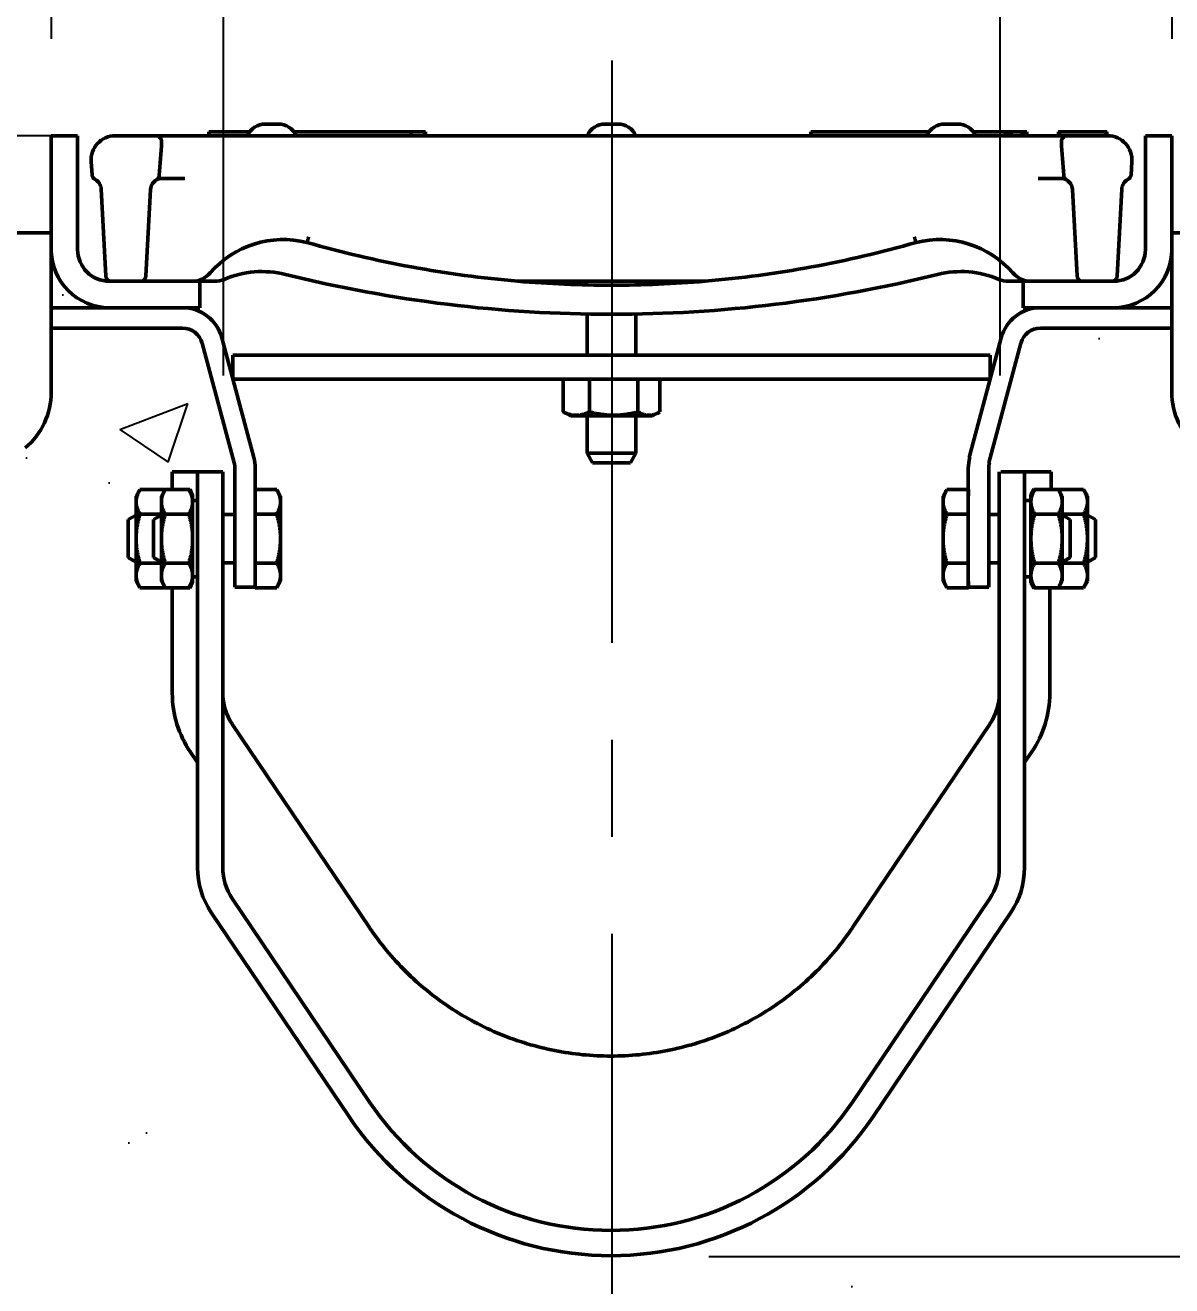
# Model space of a CAD drawing. Header units: inches. Extents: x 39 to 190, y 80 to 114.
# Drawn here: x 44.8 to 50.71, y 86.18 to 92.68 of the extents above; entities that cross this region are included whole.
import ezdxf

# ---------------------------------------------------------------- set-up
doc = ezdxf.new("R2010")
doc.units = ezdxf.units.IN
doc.header["$LTSCALE"] = 8
doc.header["$MEASUREMENT"] = 0
doc.linetypes.add('CENTER2', pattern=[1.125, 0.75, -0.125, 0.125, -0.125])
doc.layers.add('Visible (ANSI)', color=7, linetype='Continuous', lineweight=50)
doc.styles.add('Dim Text (Zurn)', font='')
doc.styles.add('ZURN', font='romans.shx')
doc.styles.get('Dim Text (Zurn)').set_extended_font_data('Tahoma', italic=True)
doc.dimstyles.new('Frac 1_32 (Zurn)', dxfattribs={"dimscale": 8, "dimtxt": 0.125, "dimasz": 0.098425, "dimexe": 0.125, "dimexo": 0.0625, "dimgap": 0.031496, "dimtad": 0, "dimtih": 1, "dimtoh": 1, "dimdec": 5, "dimrnd": 1e-08, "dimzin": 0, "dimdsep": 46, "dimlunit": 5, "dimtxsty": 'Dim Text (Zurn)', "dimcen": 0.09, "dimdle": 0.393701, "dimclrd": 256, "dimclre": 256, "dimclrt": 256, "dimadec": 0, "dimazin": 3, "dimtfac": 0.96, "dimtdec": 5, "dimtofl": 0, "dimtmove": 0, "dimatfit": 3, "dimfxl": 0, "dimtolj": 1, "dimtzin": 12, "dimlwd": -1, "dimlwe": -1, "dimarcsym": 0})

# ---------------------------------------------------------------- blocks, each defined once
blk = doc.blocks.new('*D5')
for p, q in [((58.3887, 87.122), (58.3887, 87.9094)), ((48.3223, 86.3346), (59.3887, 86.3346)), ((55.1961, 82.3147), (59.3887, 82.3147)), ((58.3887, 81.5273), (58.3887, 80.7399))]:
    blk.add_line(p, q)
for points in [[(58.2574, 87.122), (58.5199, 87.122), (58.3887, 86.3346)], [(58.2574, 81.5273), (58.5199, 81.5273), (58.3887, 82.3147)]]:
    blk.add_solid(points)
at = {"layer": 'Defpoints', "color": 0}
for p in [(47.8223, 86.3346), (54.6961, 82.3147), (58.3887, 82.3147)]:
    blk.add_point(p, dxfattribs=at)
at = {"insert": (55.5077, 84.8746), "char_height": 1, "attachment_point": 1, "style": 'ZURN'}
blk.add_mtext('\\A1;4 [102]', dxfattribs=at)
blk = doc.blocks.new('*D6')
for p, q in [((45.8223, 90.874), (45.8223, 95.4233)), ((49.8223, 90.874), (49.8223, 95.4233)), ((45.0349, 94.4233), (44.2475, 94.4233)), ((50.6097, 94.4233), (51.495, 94.4233))]:
    blk.add_line(p, q)
for points in [[(45.0349, 94.5545), (45.0349, 94.292), (45.8223, 94.4233)], [(50.6097, 94.5545), (50.6097, 94.292), (49.8223, 94.4233)]]:
    blk.add_solid(points)
at = {"layer": 'Defpoints', "color": 0}
for p in [(49.8223, 94.4233), (45.8223, 90.374), (49.8223, 90.374)]:
    blk.add_point(p, dxfattribs=at)
at = {"insert": (51.7469, 95.1852), "char_height": 1, "attachment_point": 1, "style": 'ZURN'}
blk.add_mtext('\\A1;4 [102]', dxfattribs=at)
blk = doc.blocks.new('*D7')
for p, q in [((44.9363, 94.9233), (44.9363, 98.3563)), ((50.7083, 94.9233), (50.7083, 98.3563)), ((44.1489, 97.3563), (43.3615, 97.3563)), ((51.4957, 97.3563), (52.2831, 97.3563)), ((44.9363, 92.609), (44.9363, 93.9233)), ((50.7083, 92.609), (50.7083, 93.9233))]:
    blk.add_line(p, q)
for points in [[(44.1489, 97.4876), (44.1489, 97.2251), (44.9363, 97.3563)], [(51.4957, 97.4876), (51.4957, 97.2251), (50.7083, 97.3563)]]:
    blk.add_solid(points)
at = {"layer": 'Defpoints', "color": 0}
for p in [(50.7083, 97.3563), (44.9363, 92.109), (50.7083, 92.109)]:
    blk.add_point(p, dxfattribs=at)
at = {"insert": (52.5351, 98.643), "char_height": 1, "attachment_point": 1, "style": 'ZURN'}
blk.add_mtext('\\A1;5{\\H0.960000x;\\S25/32;} [147]', dxfattribs=at)
blk = doc.blocks.new('*D8')
for p, q in [((55.1946, 92.109), (59.3835, 92.109)), ((58.3835, 91.3215), (58.3835, 90.0564)), ((58.3835, 87.122), (58.3835, 88.5525)), ((48.3223, 86.3346), (59.3835, 86.3346))]:
    blk.add_line(p, q)
for points in [[(58.2523, 91.3215), (58.5148, 91.3215), (58.3835, 92.109)], [(58.2523, 87.122), (58.5148, 87.122), (58.3835, 86.3346)]]:
    blk.add_solid(points)
at = {"layer": 'Defpoints', "color": 0}
for p in [(54.6946, 92.109), (58.3835, 92.109), (47.8223, 86.3346)]:
    blk.add_point(p, dxfattribs=at)
at = {"insert": (55.7162, 89.8045), "char_height": 1, "attachment_point": 1, "style": 'Dim Text (Zurn)'}
blk.add_mtext('\\A1; {\\Fromans|c0;INVERT}', dxfattribs=at)
blk = doc.blocks.new('*D9')
for p, q in [((40.9486, 92.609), (40.9486, 101.2752)), ((44.9363, 92.609), (44.9363, 101.2752)), ((40.1612, 100.2752), (39.3738, 100.2752)), ((45.7237, 100.2752), (46.8997, 100.2752))]:
    blk.add_line(p, q)
for points in [[(40.1612, 100.4064), (40.1612, 100.1439), (40.9486, 100.2752)], [(45.7237, 100.4064), (45.7237, 100.1439), (44.9363, 100.2752)]]:
    blk.add_solid(points)
at = {"layer": 'Defpoints', "color": 0}
for p in [(40.9486, 100.2752), (40.9486, 92.109), (44.9363, 92.109)]:
    blk.add_point(p, dxfattribs=at)
at = {"insert": (50.0326, 100.2752), "char_height": 1, "attachment_point": 5, "style": 'ZURN'}
blk.add_mtext('\\A1;4 [101]', dxfattribs=at)

msp = doc.modelspace()

# ---------------------------------------------------------------- hatches: boundary and pattern name
h = msp.add_hatch()
h.set_pattern_fill('AR-CONC', color=256, scale=0.5, style=0)
h.paths.add_polyline_path([(44.676342, 91.151877), (44.676342, 91.61895), (44.926342, 91.61895), (44.926342, 92.10895), (40.948582, 92.10895), (40.948582, 82.314741), (42.852663, 82.314741), (42.852663, 87.172035), (42.415251, 87.249163, -0.36397023), (42.2004, 87.505213), (42.2004, 87.800228), (41.868259, 87.800228), (41.868259, 87.731478), (41.843255, 87.731478), (41.843255, 87.667803), (41.64513, 87.667803), (41.64513, 88.265154), (41.843255, 88.265154), (41.843255, 88.201478), (41.868259, 88.201478), (41.868259, 88.132728), (42.2004, 88.132728), (42.2004, 88.430636, -0.22169466), (42.293275, 88.629807), (42.852663, 89.099189), (42.852663, 89.824741), (43.341413, 89.824741), (43.341413, 89.509299), (44.428365, 90.42136)])
h.paths.add_polyline_path([(42.852663, 88.909905), (42.386479, 88.518731, 0.22169466), (42.3454, 88.430636), (42.3454, 88.132728), (42.852663, 88.132728)], flags=17)
h.paths.add_polyline_path([(42.852663, 87.800228), (42.3454, 87.800228), (42.3454, 87.505213, 0.36397023), (42.44043, 87.39196), (42.852663, 87.319272)], flags=17)
h.paths.add_polyline_path([(44.338521, 90.156688), (43.341413, 89.320015), (43.341413, 89.284817), (43.920402, 89.088277, 0.41421356), (43.986991, 89.121115)], flags=17)
edge = h.paths.add_edge_path()
edge.add_line((45.682342, 88.334595), (45.682342, 88.871918))
edge.add_line((45.682342, 88.871918), (45.647326, 88.92383))
edge.add_spline(control_points=[(45.647327, 88.92383), (45.633544, 88.944263), (45.621123, 88.965616), (45.572667, 89.063341), (45.552721, 89.147625), (45.552347, 89.232056)], knot_values=[6.2679288, 6.2679288, 6.2679288, 6.2679288, 6.40101388, 6.40101388, 6.85690588, 6.85690588, 6.85690588, 6.85690588], degree=3, periodic=0)
edge.add_line((45.552342, 89.232305), (45.552342, 89.76636))
edge.add_line((45.552342, 89.76636), (45.396088, 89.76636))
edge.add_line((45.396088, 89.76636), (45.396088, 90.291541))
edge.add_line((45.396088, 90.291541), (45.552342, 90.291541))
edge.add_line((45.552342, 90.291541), (45.552342, 90.38395))
edge.add_line((45.552342, 90.38395), (45.872342, 90.38395))
edge.add_line((45.872342, 90.38395), (45.872342, 90.476457))
edge.add_arc((45.757342, 90.476457), 0.115, 0, 24.8455663)
edge.add_line((45.861698, 90.524777), (45.573928, 91.14627))
edge.add_arc((45.469572, 91.09795), 0.115, 24.8455663, 90)
edge.add_line((45.469572, 91.21295), (45.197342, 91.21295))
edge.add_arc((45.197342, 91.48395), 0.271, 202.1501062, 270, ccw=False)
edge.add_line((44.946342, 91.381774), (44.946342, 90.78795))
edge.add_arc((44.686342, 90.78795), 0.26, 310, 360, ccw=False)
edge.add_line((44.853467, 90.588779), (44.737215, 90.491232))
edge.add_line((44.737215, 90.491232), (44.242662, 89.034326))
edge.add_arc((43.937277, 89.137991), 0.3225, 251.25, 341.25, ccw=False)
edge.add_line((43.833613, 88.832606), (43.341413, 88.999685))
edge.add_line((43.341413, 88.999685), (43.341413, 87.233092))
edge.add_line((43.341413, 87.233092), (43.720902, 87.166178))
edge.add_line((43.720902, 87.166178), (43.695723, 87.023381))
edge.add_line((43.695723, 87.023381), (43.341413, 87.085855))
edge.add_line((43.341413, 87.085855), (43.341413, 82.314741))
edge.add_line((43.341413, 82.314741), (52.303271, 82.314741))
edge.add_line((52.303271, 82.314741), (52.303271, 87.085855))
edge.add_line((52.303271, 87.085855), (51.94896, 87.023381))
edge.add_line((51.94896, 87.023381), (51.923781, 87.166178))
edge.add_line((51.923781, 87.166178), (52.303271, 87.233092))
edge.add_line((52.303271, 87.233092), (52.303271, 88.999685))
edge.add_line((52.303271, 88.999685), (51.811071, 88.832606))
edge.add_arc((51.707406, 89.137991), 0.3225, 198.75, 288.75, ccw=False)
edge.add_line((51.402021, 89.034326), (50.907468, 90.491232))
edge.add_line((50.907468, 90.491232), (50.791217, 90.588779))
edge.add_arc((50.958342, 90.78795), 0.26, 180, 230, ccw=False)
edge.add_line((50.698342, 90.78795), (50.698342, 91.381774))
edge.add_arc((50.447342, 91.48395), 0.271, 270, 337.8498938, ccw=False)
edge.add_line((50.447342, 91.21295), (50.175112, 91.21295))
edge.add_arc((50.175112, 91.09795), 0.115, 90, 155.1544337)
edge.add_line((50.070756, 91.14627), (49.782986, 90.524777))
edge.add_arc((49.887342, 90.476457), 0.115, 155.1544337, 180)
edge.add_line((49.772342, 90.476457), (49.772342, 90.38395))
edge.add_line((49.772342, 90.38395), (50.092342, 90.38395))
edge.add_line((50.092342, 90.38395), (50.092342, 90.291541))
edge.add_line((50.092342, 90.291541), (50.248596, 90.291541))
edge.add_line((50.248596, 90.291541), (50.248596, 89.76636))
edge.add_line((50.248596, 89.76636), (50.092342, 89.76636))
edge.add_line((50.092342, 89.76636), (50.092342, 89.232305))
edge.add_spline(control_points=[(50.092336, 89.232056), (50.091963, 89.147625), (50.072017, 89.063341), (50.02356, 88.965616), (50.011139, 88.944263), (49.997357, 88.92383)], knot_values=[6.2679288, 6.2679288, 6.2679288, 6.2679288, 6.72382081, 6.72382081, 6.85690588, 6.85690588, 6.85690588, 6.85690588], degree=3, periodic=0)
edge.add_line((49.997357, 88.92383), (49.962342, 88.871918))
edge.add_line((49.962342, 88.871918), (49.962342, 88.334595))
edge.add_arc((49.536746, 88.334595), 0.425596, 326, 360, ccw=False)
edge.add_line((49.889581, 88.096605), (49.181963, 87.047519))
edge.add_arc((47.822342, 87.964595), 1.64, 214, 326, ccw=False)
edge.add_line((46.46272, 87.047519), (45.755103, 88.096605))
edge.add_arc((46.107938, 88.334595), 0.425596, 180, 214, ccw=False)
h.paths.add_polyline_path([(51.306163, 90.156688), (51.657692, 89.121115, 0.41421356), (51.724282, 89.088277), (52.303271, 89.284817), (52.303271, 89.320015)], flags=17)
h.paths.add_polyline_path([(53.258204, 88.518731), (52.792021, 88.909905), (52.792021, 88.132728), (53.299284, 88.132728), (53.299284, 88.430636, 0.22169466)], flags=17)
h.paths.add_polyline_path([(53.299284, 87.800228), (52.792021, 87.800228), (52.792021, 87.319272), (53.204253, 87.39196, 0.36397023), (53.299284, 87.505213)], flags=17)
h.paths.add_polyline_path([(54.694601, 92.10895), (50.718342, 92.10895), (50.718342, 91.61895), (50.968342, 91.61895), (50.968342, 91.151877), (51.216319, 90.42136), (52.303271, 89.509299), (52.303271, 89.824741), (52.792021, 89.824741), (52.792021, 89.099189), (53.351408, 88.629807, -0.22169466), (53.444284, 88.430636), (53.444284, 88.132728), (53.776425, 88.132728), (53.776425, 88.201478), (53.801428, 88.201478), (53.801428, 88.265154), (53.999553, 88.265154), (53.999553, 87.667803), (53.801428, 87.667803), (53.801428, 87.731478), (53.776425, 87.731478), (53.776425, 87.800228), (53.444284, 87.800228), (53.444284, 87.505213, -0.36397023), (53.229432, 87.249163), (52.792021, 87.172035), (52.792021, 82.314741), (54.696101, 82.314741)])

# ---------------------------------------------------------------- linework, layer by layer
at = {"linetype": 'CENTER2', "ltscale": 0.5}
msp.add_line((47.822342, 92.496193), (47.822342, 81.954768), dxfattribs=at)
msp.add_line((44.934842, 92.10895), (40.948582, 92.10895))
at = {"layer": 'Visible (ANSI)'}
for p, q in [((46.10419, 92.16895), (46.037493, 92.16895)), ((47.85419, 92.16895), (47.787493, 92.16895)), ((49.60419, 92.16895), (49.537493, 92.16895)), ((44.934842, 91.52295), (44.934842, 92.10895)), ((44.934842, 92.10895), (45.070842, 92.10895)), ((45.070842, 92.10895), (45.070842, 91.52295)), ((45.264888, 92.10895), (45.473696, 92.10895)), ((45.767235, 92.10895), (45.473696, 92.10895)), ((45.746735, 92.12895), (45.957493, 92.12895)), ((45.746735, 92.10895), (45.746735, 92.12895)), ((49.874449, 92.10895), (45.767235, 92.10895)), ((46.18419, 92.12895), (46.788153, 92.12895)), ((46.859483, 92.12895), (46.788153, 92.12895)), ((46.788153, 92.10895), (46.788153, 92.12895)), ((46.859483, 92.10895), (46.859483, 92.12895)), ((46.86351, 92.12895), (46.859483, 92.12895)), ((46.86351, 92.10895), (46.86351, 92.12895)), ((48.84968, 92.12895), (48.847537, 92.12895)), ((48.847537, 92.10895), (48.847537, 92.12895)), ((48.84968, 92.12895), (49.457493, 92.12895)), ((48.84968, 92.10895), (48.84968, 92.12895)), ((49.68419, 92.12895), (49.850368, 92.12895)), ((49.860438, 92.12895), (49.850368, 92.12895)), ((49.850368, 92.10895), (49.850368, 92.12895)), ((49.879674, 92.12895), (49.860438, 92.12895)), ((49.860438, 92.10895), (49.860438, 92.12895)), ((49.874449, 92.10895), (50.167988, 92.10895)), ((49.936697, 92.12895), (49.879674, 92.12895)), ((49.879674, 92.10895), (49.879674, 92.12895)), ((49.954789, 92.12895), (49.936697, 92.12895)), ((49.936697, 92.10895), (49.936697, 92.12895)), ((49.954789, 92.10895), (49.954789, 92.12895)), ((49.960285, 92.12895), (49.954789, 92.12895)), ((49.960285, 92.10895), (49.960285, 92.12895)), ((50.122663, 92.10895), (50.122663, 92.12895)), ((50.123441, 92.10895), (50.123441, 92.12895)), ((50.36772, 92.12895), (50.12772, 92.12895)), ((50.12772, 92.10895), (50.12772, 92.12895)), ((50.376796, 92.10895), (50.167988, 92.10895)), ((50.36772, 92.10895), (50.36772, 92.12895)), ((50.371999, 92.10895), (50.371999, 92.12895)), ((50.372777, 92.10895), (50.372777, 92.12895)), ((50.706842, 92.10895), (50.570842, 92.10895)), ((50.570842, 92.10895), (50.570842, 91.52295)), ((50.706842, 91.52295), (50.706842, 92.10895)), ((45.144907, 91.907807), (45.140192, 91.975231)), ((50.496776, 91.907807), (50.501491, 91.975231)), ((45.506247, 91.88895), (45.622534, 91.88895)), ((50.135437, 91.88895), (50.01915, 91.88895)), ((45.215595, 91.38738), (45.192203, 91.833733)), ((45.446329, 91.832091), (45.423023, 91.38738)), ((50.195354, 91.832091), (50.218661, 91.38738)), ((50.426088, 91.38738), (50.449481, 91.833733)), ((44.934842, 91.60895), (44.684842, 91.60895)), ((50.706842, 91.60895), (50.956842, 91.60895)), ((44.934842, 91.22295), (44.934842, 91.52295)), ((50.706842, 91.52295), (50.706842, 91.22295)), ((45.234842, 91.35895), (45.700842, 91.35895)), ((45.700842, 91.35895), (45.700842, 91.22295)), ((45.700842, 91.35895), (45.775893, 91.35895)), ((47.348986, 91.35895), (48.292698, 91.35895)), ((49.940842, 91.35895), (49.865791, 91.35895)), ((50.406842, 91.35895), (49.940842, 91.35895)), ((49.940842, 91.35895), (49.940842, 91.22295)), ((44.934842, 91.22295), (45.610792, 91.22295)), ((44.934842, 91.11795), (44.934842, 91.22295)), ((45.700842, 91.22295), (45.234842, 91.22295)), ((47.695842, 91.190071), (47.695842, 90.97895)), ((47.945842, 91.190071), (47.945842, 90.97895)), ((49.940842, 91.22295), (50.406842, 91.22295)), ((50.030892, 91.22295), (50.706842, 91.22295)), ((50.706842, 91.22295), (50.706842, 91.11795)), ((44.934842, 90.78795), (44.934842, 91.11795)), ((45.610792, 91.11795), (44.934842, 91.11795)), ((45.813636, 91.067302), (45.978686, 90.451326)), ((49.662997, 90.451326), (49.828048, 91.067302)), ((50.706842, 91.11795), (50.030892, 91.11795)), ((50.706842, 91.11795), (50.706842, 90.78795)), ((45.877264, 90.42415), (45.712214, 91.040126)), ((49.92947, 91.040126), (49.76442, 90.42415)), ((45.870842, 90.85395), (45.870842, 90.97895)), ((49.770842, 90.97895), (45.870842, 90.97895)), ((49.770842, 90.85395), (49.770842, 90.97895)), ((49.770842, 90.85395), (45.870842, 90.85395)), ((47.5712, 90.68645), (47.5712, 90.85395)), ((47.707492, 90.68645), (47.707492, 90.85395)), ((47.957134, 90.68645), (47.957134, 90.85395)), ((48.070483, 90.68645), (48.070483, 90.85395)), ((47.608849, 90.66645), (47.577939, 90.682719)), ((48.032834, 90.66645), (48.063745, 90.682719)), ((47.608849, 90.66645), (48.032834, 90.66645)), ((47.695842, 90.66645), (47.695842, 90.473954)), ((47.945842, 90.66645), (47.945842, 90.473954)), ((47.695842, 90.473954), (47.945842, 90.473954)), ((47.722907, 90.42395), (47.695842, 90.473954)), ((47.918777, 90.42395), (47.945842, 90.473954)), ((47.918777, 90.42395), (47.722907, 90.42395)), ((45.625942, 90.37795), (45.558342, 90.37795)), ((45.558342, 90.285541), (45.558342, 90.37795)), ((45.625942, 90.37795), (45.688342, 90.37795)), ((45.688342, 90.37795), (45.818342, 90.37795)), ((45.688342, 88.338595), (45.688342, 90.37795)), ((45.818342, 90.37795), (45.818342, 88.338595)), ((45.880842, 89.78295), (45.880842, 90.396974)), ((45.985842, 90.396974), (45.985842, 89.78295)), ((49.658842, 90.396974), (49.658842, 89.78295)), ((49.763842, 89.78295), (49.763842, 90.396974)), ((49.818342, 88.338595), (49.818342, 90.37795)), ((49.956342, 90.37795), (49.826342, 90.37795)), ((49.948342, 90.37795), (49.948342, 88.338595)), ((50.018742, 90.37795), (49.956342, 90.37795)), ((50.018742, 90.37795), (50.086342, 90.37795)), ((50.086342, 90.285541), (50.086342, 90.37795)), ((45.372338, 90.25195), (45.391898, 90.28583)), ((45.513778, 90.28583), (45.391898, 90.28583)), ((45.502338, 90.25195), (45.521898, 90.28583)), ((45.517929, 90.278639), (45.513778, 90.28583)), ((45.513778, 90.28583), (45.518778, 90.28583)), ((45.520351, 90.283105), (45.518778, 90.28583)), ((45.643778, 90.28583), (45.521898, 90.28583)), ((45.663338, 90.25195), (45.643778, 90.28583)), ((45.643778, 90.28583), (45.648778, 90.28583)), ((45.663338, 90.260611), (45.648778, 90.28583)), ((45.984592, 90.285541), (45.984592, 90.253865)), ((45.984592, 90.285541), (46.096304, 90.285541)), ((46.115842, 90.2517), (46.096304, 90.285541)), ((49.528842, 90.2517), (49.54838, 90.285541)), ((49.660092, 90.285541), (49.54838, 90.285541)), ((49.660092, 90.285541), (49.660092, 90.253865)), ((49.981346, 90.25195), (50.000906, 90.28583)), ((49.981346, 90.260611), (49.995906, 90.28583)), ((50.000906, 90.28583), (49.995906, 90.28583)), ((50.000906, 90.28583), (50.122785, 90.28583)), ((50.142346, 90.25195), (50.122785, 90.28583)), ((50.124333, 90.283105), (50.125906, 90.28583)), ((50.130906, 90.28583), (50.125906, 90.28583)), ((50.126755, 90.278639), (50.130906, 90.28583)), ((50.130906, 90.28583), (50.252785, 90.28583)), ((50.272346, 90.25195), (50.252785, 90.28583)), ((45.372338, 90.22261), (45.372338, 90.25195)), ((45.372338, 90.03295), (45.372338, 90.22261)), ((45.502338, 90.22261), (45.502338, 90.25195)), ((45.502338, 90.03295), (45.502338, 90.22261)), ((45.663338, 90.260611), (45.663338, 89.80529)), ((45.663338, 90.229825), (45.688342, 90.229825)), ((45.985842, 90.2517), (45.985842, 90.222393)), ((45.985842, 90.222393), (45.985842, 90.03295)), ((46.115842, 90.2517), (46.115842, 90.222393)), ((46.115842, 90.222393), (46.115842, 90.03295)), ((49.528842, 90.2517), (49.528842, 90.222393)), ((49.528842, 90.222393), (49.528842, 90.03295)), ((49.658842, 90.2517), (49.658842, 90.222393)), ((49.658842, 90.222393), (49.658842, 90.03295)), ((49.981346, 90.229825), (49.956342, 90.229825)), ((49.981346, 90.260611), (49.981346, 89.80529)), ((50.142346, 90.22261), (50.142346, 90.25195)), ((50.142346, 90.03295), (50.142346, 90.22261)), ((50.272346, 90.22261), (50.272346, 90.25195)), ((50.272346, 90.03295), (50.272346, 90.22261)), ((45.330838, 90.130885), (45.372338, 90.153348)), ((45.502338, 90.15939), (45.391898, 90.15939)), ((45.460838, 90.130885), (45.502338, 90.153348)), ((45.643778, 90.15939), (45.521898, 90.15939)), ((45.818342, 90.15795), (45.880842, 90.15795)), ((45.985842, 90.159246), (46.096304, 90.159246)), ((49.658842, 90.159246), (49.54838, 90.159246)), ((49.826342, 90.15795), (49.763842, 90.15795)), ((50.000906, 90.15939), (50.122785, 90.15939)), ((50.142346, 90.15939), (50.252785, 90.15939)), ((50.183846, 90.130885), (50.142346, 90.153348)), ((50.313846, 90.130885), (50.272346, 90.153348)), ((45.330838, 90.130885), (45.330838, 89.935015)), ((45.460838, 90.130885), (45.460838, 89.935015)), ((50.183846, 90.130885), (50.183846, 89.935015)), ((50.313846, 90.130885), (50.313846, 89.935015)), ((45.372338, 89.843291), (45.372338, 90.03295)), ((45.502338, 89.843291), (45.502338, 90.03295)), ((45.985842, 90.03295), (45.985842, 89.843507)), ((46.115842, 90.03295), (46.115842, 89.843507)), ((49.528842, 90.03295), (49.528842, 89.843507)), ((49.658842, 90.03295), (49.658842, 89.843507)), ((50.142346, 89.843291), (50.142346, 90.03295)), ((50.272346, 89.843291), (50.272346, 90.03295)), ((45.330838, 89.935015), (45.372338, 89.912553)), ((45.502338, 89.906511), (45.391898, 89.906511)), ((45.460838, 89.935015), (45.502338, 89.912553)), ((45.643778, 89.906511), (45.521898, 89.906511)), ((45.818342, 89.90795), (45.880842, 89.90795)), ((45.985842, 89.906655), (46.096304, 89.906655)), ((49.658842, 89.906655), (49.54838, 89.906655)), ((49.826342, 89.90795), (49.763842, 89.90795)), ((50.000906, 89.906511), (50.122785, 89.906511)), ((50.183846, 89.935015), (50.142346, 89.912553)), ((50.142346, 89.906511), (50.252785, 89.906511)), ((50.313846, 89.935015), (50.272346, 89.912553)), ((45.372338, 89.81395), (45.372338, 89.843291)), ((45.502338, 89.81395), (45.502338, 89.843291)), ((45.663338, 89.836075), (45.688342, 89.836075)), ((45.985842, 89.843507), (45.985842, 89.8142)), ((46.115842, 89.843507), (46.115842, 89.8142)), ((49.528842, 89.843507), (49.528842, 89.8142)), ((49.658842, 89.843507), (49.658842, 89.8142)), ((49.981346, 89.836075), (49.956342, 89.836075)), ((50.142346, 89.81395), (50.142346, 89.843291)), ((50.272346, 89.81395), (50.272346, 89.843291)), ((45.372338, 89.81395), (45.391898, 89.780071)), ((45.513778, 89.780071), (45.391898, 89.780071)), ((45.502338, 89.81395), (45.521898, 89.780071)), ((45.517929, 89.787261), (45.513778, 89.780071)), ((45.513778, 89.780071), (45.518778, 89.780071)), ((45.520351, 89.782796), (45.518778, 89.780071)), ((45.643778, 89.780071), (45.521898, 89.780071)), ((45.558342, 89.238516), (45.558342, 89.78036)), ((45.663338, 89.81395), (45.643778, 89.780071)), ((45.643778, 89.780071), (45.648778, 89.780071)), ((45.663338, 89.80529), (45.648778, 89.780071)), ((45.985842, 89.78295), (45.880842, 89.78295)), ((45.984592, 89.812035), (45.984592, 89.78036)), ((45.984592, 89.78036), (46.096304, 89.78036)), ((46.115842, 89.8142), (46.096304, 89.78036)), ((49.528842, 89.8142), (49.54838, 89.78036)), ((49.660092, 89.78036), (49.54838, 89.78036)), ((49.658842, 89.78295), (49.763842, 89.78295)), ((49.660092, 89.812035), (49.660092, 89.78036)), ((49.981346, 89.81395), (50.000906, 89.780071)), ((49.981346, 89.80529), (49.995906, 89.780071)), ((50.000906, 89.780071), (49.995906, 89.780071)), ((50.000906, 89.780071), (50.122785, 89.780071)), ((50.078342, 89.238516), (50.078342, 89.78036)), ((50.142346, 89.81395), (50.122785, 89.780071)), ((50.124333, 89.782796), (50.125906, 89.780071)), ((50.130906, 89.780071), (50.125906, 89.780071)), ((50.126755, 89.787261), (50.130906, 89.780071)), ((50.130906, 89.780071), (50.252785, 89.780071)), ((50.272346, 89.81395), (50.252785, 89.780071)), ((46.573992, 88.029595), (45.867169, 89.077503)), ((49.769515, 89.077503), (49.062692, 88.029595)), ((45.688342, 88.878975), (45.652472, 88.932154)), ((49.984211, 88.932154), (49.948342, 88.878975)), ((45.867168, 88.178892), (46.574785, 87.129806)), ((49.061898, 87.129806), (49.769516, 88.178892)), ((46.467011, 87.057111), (45.759393, 88.106197)), ((49.87729, 88.106197), (49.169673, 87.057111)), ((46.574786, 88.028417), (46.573992, 88.029595)), ((49.061897, 88.028417), (49.062692, 88.029595))]:
    msp.add_line(p, q, dxfattribs=at)
for centre, radius, start, end in [((46.037493, 92.06895), 0.1, 90, 156.4218215), ((46.10419, 92.06895), 0.1, 23.5781785, 90), ((47.787493, 92.06895), 0.1, 90, 156.4218215), ((47.85419, 92.06895), 0.1, 23.5781785, 90), ((49.537493, 92.06895), 0.1, 90, 156.4218215), ((49.60419, 92.06895), 0.1, 23.5781785, 90), ((45.264888, 91.98395), 0.125, 90, 184), ((50.376796, 91.98395), 0.125, 356, 90), ((45.174834, 91.909899), 0.03, 184, 241.7860344), ((50.46685, 91.909899), 0.03, 298.2139656, 356), ((45.132285, 91.830592), 0.06, 3, 61.7860344), ((45.506247, 91.82895), 0.06, 119.6527956, 177), ((50.135437, 91.82895), 0.06, 3, 60.3472044), ((50.509398, 91.830592), 0.06, 118.2139656, 177), ((45.234842, 91.52295), 0.3, 180, 270), ((45.234842, 91.52295), 0.164, 180, 270), ((46.130842, 91.07395), 0.5, 75.9599145, 139.0044812), ((47.820842, 97.040148), 5.701197, 254.0288861, 265.145847), ((47.820842, 97.040148), 5.701197, 274.854153, 285.9711139), ((49.510842, 91.07395), 0.5, 40.9955188, 104.0400855), ((50.406842, 91.52295), 0.3, 270, 0), ((50.406842, 91.52295), 0.164, 270, 0), ((45.245554, 91.38895), 0.03, 183, 270), ((45.393064, 91.38895), 0.03, 270, 357), ((45.659116, 91.48395), 0.125, 270, 319.0044812), ((46.020842, 90.90895), 0.5, 76.0634865, 113.0739181), ((47.820842, 98.162587), 6.973636, 256.0634865, 270), ((47.820842, 98.162587), 6.973636, 270, 283.9365135), ((49.620842, 90.90895), 0.5, 66.9260819, 103.9365135), ((49.982567, 91.48395), 0.125, 220.9955188, 270), ((50.24862, 91.38895), 0.03, 183, 270), ((50.396129, 91.38895), 0.03, 270, 357), ((45.775893, 91.48395), 0.125, 270, 293.0739181), ((47.348986, 91.48395), 0.125, 265.145847, 270), ((47.820842, 97.040148), 5.701197, 265.145847, 270), ((47.820842, 97.040148), 5.701197, 270, 274.854153), ((48.292698, 91.48395), 0.125, 270, 274.854153), ((49.865791, 91.48395), 0.125, 246.9260819, 270), ((45.610792, 91.01295), 0.21, 15, 90), ((50.030892, 91.01295), 0.21, 90, 165), ((45.610792, 91.01295), 0.105, 15, 90), ((50.030892, 91.01295), 0.105, 90, 165), ((44.559842, 90.78795), 0.375, 310, 0), ((51.081842, 90.78795), 0.375, 180, 230), ((45.775842, 90.396974), 0.105, 0, 15), ((45.775842, 90.396974), 0.21, 0, 15), ((49.868842, 90.396974), 0.21, 165, 180), ((49.868842, 90.396974), 0.105, 165, 180), ((49.868842, 90.396974), 0.105, 165, 180), ((46.103938, 88.338595), 0.415596, 180, 214), ((46.103938, 88.338595), 0.285596, 180, 214), ((49.532746, 88.338595), 0.285596, 326, 0), ((49.532746, 88.338595), 0.415596, 326, 0), ((47.818342, 87.968595), 1.5, 214, 326), ((47.818342, 87.968595), 1.63, 214, 326)]:
    msp.add_arc(centre, radius, start, end, dxfattribs=at)
for centre, major_axis, ratio, start_param, end_param in [((45.777262, 92.191511), (-1.056128, -15.070961), 0.01753983, 4.7212258, 4.73262936), ((49.864422, 92.191511), (1.056128, -15.070961), 0.01753983, 1.55055595, 1.56195951), ((46.023189, 89.238516), (0, -0.503609), 0.92303121, 4.7123889, 4.71718585), ((46.103946, 89.238515), (-0.545498, -0.010739), 0.99999829, 6.2679288, 6.85690588), ((46.103935, 89.237206), (-0.285578, -0.002956), 0.99999461, 6.27283499, 6.86283187), ((49.532749, 89.237206), (0.285578, -0.002956), 0.99999461, 5.70353874, 6.29353562), ((49.532738, 89.238515), (0.545498, -0.010739), 0.99999829, 5.70946473, 6.29844181), ((49.613495, 89.238516), (0, -0.503609), 0.92303121, 1.56599945, 1.5707964), ((46.011513, 89.174864), (0.124905, -0.18518), 0.77948233, 4.70801122, 4.71238899), ((49.62517, 89.174864), (-0.124905, -0.18518), 0.77948233, 1.57079632, 1.57517408), ((45.654456, 88.933492), (0.420214, -0.622992), 0.00318386, 4.7103545, 4.71238897), ((49.982228, 88.933492), (-0.420214, -0.622992), 0.00318386, 1.57079634, 1.57283081)]:
    msp.add_ellipse(centre, major_axis=major_axis, ratio=ratio, start_param=start_param, end_param=end_param, dxfattribs=at)
for points, knots in [([(45.473696, 92.10895), (45.477575, 92.10895), (45.481415, 92.108198), (45.488602, 92.105271), (45.491875, 92.103122), (45.49744, 92.097681), (45.499669, 92.094432), (45.502161, 92.088657), (45.502842, 92.086356), (45.503646, 92.081642), (45.503764, 92.079243), (45.503598, 92.076857)], [0, 0, 0, 0, 0.029557022, 0.029557022, 0.059193681, 0.059193681, 0.089073226, 0.089073226, 0.107413192, 0.107413192, 0.125773989, 0.125773989, 0.125773989, 0.125773989]), ([(50.167988, 92.10895), (50.164109, 92.10895), (50.160269, 92.108198), (50.153082, 92.105271), (50.149808, 92.103122), (50.144243, 92.097681), (50.142015, 92.094432), (50.139523, 92.088657), (50.138841, 92.086356), (50.138038, 92.081642), (50.137919, 92.079243), (50.138086, 92.076857)], [0, 0, 0, 0, 0.029557022, 0.029557022, 0.059193681, 0.059193681, 0.089073226, 0.089073226, 0.107413192, 0.107413192, 0.125773989, 0.125773989, 0.125773989, 0.125773989]), ([(45.491599, 91.90501), (45.491326, 91.901091), (45.490285, 91.897262), (45.487216, 91.891103), (45.485518, 91.888671), (45.481462, 91.884385), (45.479129, 91.882554), (45.476562, 91.881093)], [0, 0, 0, 0, 0.0301568161, 0.0301568161, 0.0527541395, 0.0527541395, 0.0753041952, 0.0753041952, 0.0753041952, 0.0753041952]), ([(50.150084, 91.90501), (50.150358, 91.901091), (50.151398, 91.897262), (50.154467, 91.891103), (50.156166, 91.888671), (50.160221, 91.884385), (50.162555, 91.882554), (50.165121, 91.881093)], [0, 0, 0, 0, 0.0301568161, 0.0301568161, 0.0527541395, 0.0527541395, 0.0753041952, 0.0753041952, 0.0753041952, 0.0753041952]), ([(45.476562, 91.881093), (45.476631, 91.881133), (45.476781, 91.881217), (45.47736, 91.88154), (45.477888, 91.881832), (45.479037, 91.882428), (45.479548, 91.882687), (45.481284, 91.883526), (45.482706, 91.884169), (45.487082, 91.885881), (45.490459, 91.886979), (45.497939, 91.888479), (45.501898, 91.88895), (45.506247, 91.88895)], [-0.39553516, -0.39553516, -0.39553516, -0.39553516, -0.359090431, -0.359090431, -0.304888102, -0.304888102, -0.271011646, -0.271011646, -0.203258734, -0.203258734, -0.094854076, -0.094854076, 0, 0, 0, 0]), ([(50.165121, 91.881093), (50.165052, 91.881133), (50.164902, 91.881217), (50.164324, 91.88154), (50.163795, 91.881832), (50.162647, 91.882428), (50.162136, 91.882687), (50.1604, 91.883526), (50.158978, 91.884169), (50.154602, 91.885881), (50.151225, 91.886979), (50.143744, 91.888479), (50.139786, 91.88895), (50.135437, 91.88895)], [-0.39553516, -0.39553516, -0.39553516, -0.39553516, -0.359090431, -0.359090431, -0.304888102, -0.304888102, -0.271011646, -0.271011646, -0.203258734, -0.203258734, -0.094854076, -0.094854076, 0, 0, 0, 0]), ([(46.252142, 91.559014), (46.252194, 91.559001), (46.252442, 91.559725), (46.253305, 91.562566), (46.253912, 91.564655), (46.255407, 91.569938), (46.256281, 91.57308), (46.257665, 91.578119), (46.25811, 91.579748), (46.258793, 91.582259), (46.259024, 91.583111), (46.259378, 91.584418), (46.2595, 91.58487), (46.259703, 91.585623), (46.259784, 91.585925), (46.259883, 91.586292), (46.259901, 91.586357), (46.259918, 91.586422)], [-0.115606433, -0.115606433, -0.115606433, -0.115606433, -0.085843082, -0.085843082, -0.056077009, -0.056077009, -0.026306412, -0.026306412, -0.012803782, -0.012803782, -0.005969748, -0.005969748, -0.002384899, -0.002384899, 0, 0, 0.000516739, 0.000516739, 0.000516739, 0.000516739]), ([(49.389541, 91.559014), (49.38949, 91.559001), (49.389242, 91.559725), (49.388378, 91.562566), (49.387772, 91.564655), (49.386277, 91.569938), (49.385402, 91.57308), (49.384018, 91.578119), (49.383573, 91.579748), (49.382891, 91.582259), (49.38266, 91.583111), (49.382306, 91.584418), (49.382184, 91.58487), (49.381981, 91.585623), (49.381899, 91.585925), (49.381801, 91.586292), (49.381783, 91.586357), (49.381765, 91.586422)], [-0.115606433, -0.115606433, -0.115606433, -0.115606433, -0.085843082, -0.085843082, -0.056077009, -0.056077009, -0.026306412, -0.026306412, -0.012803782, -0.012803782, -0.005969748, -0.005969748, -0.002384899, -0.002384899, 0, 0, 0.000516739, 0.000516739, 0.000516739, 0.000516739]), ([(47.818342, 87.367209), (47.721134, 87.367209), (47.623487, 87.376745), (47.432727, 87.414366), (47.338286, 87.442716), (47.156746, 87.517421), (47.069722, 87.563744), (46.907739, 87.671276), (46.831252, 87.733502), (46.69193, 87.871803), (46.629144, 87.947828), (46.574786, 88.028417)], [0, 0, 0, 0, 0.80491769, 0.80491769, 1.60983537, 1.60983537, 2.41475306, 2.41475306, 3.21967075, 3.21967075, 4.02458844, 4.02458844, 4.02458844, 4.02458844]), ([(47.818342, 87.367209), (47.915549, 87.367209), (48.013196, 87.376745), (48.203956, 87.414366), (48.298398, 87.442716), (48.479937, 87.517421), (48.566962, 87.563744), (48.728944, 87.671276), (48.805431, 87.733502), (48.944754, 87.871803), (49.007539, 87.947828), (49.061897, 88.028417)], [0, 0, 0, 0, 0.80491769, 0.80491769, 1.60983537, 1.60983537, 2.41475306, 2.41475306, 3.21967075, 3.21967075, 4.02458844, 4.02458844, 4.02458844, 4.02458844])]:
    msp.add_open_spline(points, degree=3, knots=knots, dxfattribs=at)
for points in [[(50.123441, 92.12895), (50.122974, 92.12895), (50.122663, 92.12895)], [(50.12772, 92.12895), (50.125153, 92.12895), (50.123441, 92.12895)], [(50.371999, 92.12895), (50.370287, 92.12895), (50.36772, 92.12895)], [(50.372777, 92.12895), (50.372466, 92.12895), (50.371999, 92.12895)]]:
    msp.add_open_spline(points, degree=2, dxfattribs=at)
for points, weights in [([(47.5712, 90.68645), (47.639346, 90.653557), (47.707492, 90.68645)], [1, 1.15470053838, 1]), ([(47.577939, 90.682719), (47.574618, 90.684467), (47.5712, 90.68645)], [1.01543177725, 1.00814469124, 1]), ([(47.707492, 90.68645), (47.832313, 90.653557), (47.957134, 90.68645)], [1, 1.15470053838, 1]), ([(47.957134, 90.68645), (48.013809, 90.653557), (48.070483, 90.68645)], [1, 1.15470053838, 1]), ([(45.372338, 90.22261), (45.372338, 90.25195), (45.391898, 90.28583)], [1, 1.0379548493, 1]), ([(45.502338, 90.22261), (45.502338, 90.25195), (45.521898, 90.28583)], [1, 1.0379548493, 1]), ([(45.513778, 90.28583), (45.515933, 90.282096), (45.517838, 90.278466)], [1, 1.0040462581, 1.00722979615]), ([(45.518778, 90.28583), (45.519575, 90.284449), (45.520338, 90.283082)], [1, 1.0014930666, 1.00286866479]), ([(45.643778, 90.28583), (45.663338, 90.25195), (45.663338, 90.22261)], [1, 1.0379548493, 1]), ([(45.648778, 90.28583), (45.658537, 90.268926), (45.663338, 90.253707)], [1, 1.01858415614, 1.01896927496]), ([(46.096304, 90.285541), (46.115842, 90.2517), (46.115842, 90.222393)], [1, 1.0379548493, 1]), ([(49.54838, 90.285541), (49.528842, 90.2517), (49.528842, 90.222393)], [1, 1.0379548493, 1]), ([(50.000906, 90.28583), (49.981346, 90.25195), (49.981346, 90.22261)], [1, 1.0379548493, 1]), ([(49.995906, 90.28583), (49.986146, 90.268926), (49.981346, 90.253707)], [1, 1.01858415614, 1.01896927496]), ([(50.142346, 90.22261), (50.142346, 90.25195), (50.122785, 90.28583)], [1, 1.0379548493, 1]), ([(50.125906, 90.28583), (50.125109, 90.284449), (50.124346, 90.283082)], [1, 1.0014930666, 1.00286866479]), ([(50.130906, 90.28583), (50.12875, 90.282096), (50.126846, 90.278466)], [1, 1.0040462581, 1.00722979615]), ([(50.272346, 90.22261), (50.272346, 90.25195), (50.252785, 90.28583)], [1, 1.0379548493, 1]), ([(45.391898, 90.15939), (45.372338, 90.19327), (45.372338, 90.22261)], [1, 1.0379548493, 1]), ([(45.521898, 90.15939), (45.502338, 90.19327), (45.502338, 90.22261)], [1, 1.0379548493, 1]), ([(45.663338, 90.22261), (45.663338, 90.19327), (45.643778, 90.15939)], [1, 1.0379548493, 1]), ([(46.115842, 90.222393), (46.115842, 90.193087), (46.096304, 90.159246)], [1, 1.0379548493, 1]), ([(49.528842, 90.222393), (49.528842, 90.193087), (49.54838, 90.159246)], [1, 1.0379548493, 1]), ([(49.981346, 90.22261), (49.981346, 90.19327), (50.000906, 90.15939)], [1, 1.0379548493, 1]), ([(50.122785, 90.15939), (50.142346, 90.19327), (50.142346, 90.22261)], [1, 1.0379548493, 1]), ([(50.252785, 90.15939), (50.272346, 90.19327), (50.272346, 90.22261)], [1, 1.0379548493, 1]), ([(45.372338, 90.03295), (45.372338, 90.091631), (45.391898, 90.15939)], [1, 1.0379548493, 1]), ([(45.502338, 90.03295), (45.502338, 90.091631), (45.521898, 90.15939)], [1, 1.0379548493, 1]), ([(45.643778, 90.15939), (45.663338, 90.091631), (45.663338, 90.03295)], [1, 1.0379548493, 1]), ([(46.096304, 90.159246), (46.115842, 90.091564), (46.115842, 90.03295)], [1, 1.0379548493, 1]), ([(49.54838, 90.159246), (49.528842, 90.091564), (49.528842, 90.03295)], [1, 1.0379548493, 1]), ([(50.000906, 90.15939), (49.981346, 90.091631), (49.981346, 90.03295)], [1, 1.0379548493, 1]), ([(50.142346, 90.03295), (50.142346, 90.091631), (50.122785, 90.15939)], [1, 1.0379548493, 1]), ([(50.272346, 90.03295), (50.272346, 90.091631), (50.252785, 90.15939)], [1, 1.0379548493, 1]), ([(45.391898, 89.906511), (45.372338, 89.97427), (45.372338, 90.03295)], [1, 1.0379548493, 1]), ([(45.521898, 89.906511), (45.502338, 89.97427), (45.502338, 90.03295)], [1, 1.0379548493, 1]), ([(45.663338, 90.03295), (45.663338, 89.97427), (45.643778, 89.906511)], [1, 1.0379548493, 1]), ([(46.115842, 90.03295), (46.115842, 89.974337), (46.096304, 89.906655)], [1, 1.0379548493, 1]), ([(49.528842, 90.03295), (49.528842, 89.974337), (49.54838, 89.906655)], [1, 1.0379548493, 1]), ([(49.981346, 90.03295), (49.981346, 89.97427), (50.000906, 89.906511)], [1, 1.0379548493, 1]), ([(50.122785, 89.906511), (50.142346, 89.97427), (50.142346, 90.03295)], [1, 1.0379548493, 1]), ([(50.252785, 89.906511), (50.272346, 89.97427), (50.272346, 90.03295)], [1, 1.0379548493, 1]), ([(45.372338, 89.843291), (45.372338, 89.872631), (45.391898, 89.906511)], [1, 1.0379548493, 1]), ([(45.502338, 89.843291), (45.502338, 89.872631), (45.521898, 89.906511)], [1, 1.0379548493, 1]), ([(45.643778, 89.906511), (45.663338, 89.872631), (45.663338, 89.843291)], [1, 1.0379548493, 1]), ([(46.096304, 89.906655), (46.115842, 89.872814), (46.115842, 89.843507)], [1, 1.0379548493, 1]), ([(49.54838, 89.906655), (49.528842, 89.872814), (49.528842, 89.843507)], [1, 1.0379548493, 1]), ([(50.000906, 89.906511), (49.981346, 89.872631), (49.981346, 89.843291)], [1, 1.0379548493, 1]), ([(50.142346, 89.843291), (50.142346, 89.872631), (50.122785, 89.906511)], [1, 1.0379548493, 1]), ([(50.272346, 89.843291), (50.272346, 89.872631), (50.252785, 89.906511)], [1, 1.0379548493, 1]), ([(45.391898, 89.780071), (45.372338, 89.81395), (45.372338, 89.843291)], [1, 1.0379548493, 1]), ([(45.521898, 89.780071), (45.502338, 89.81395), (45.502338, 89.843291)], [1, 1.0379548493, 1]), ([(45.663338, 89.843291), (45.663338, 89.81395), (45.643778, 89.780071)], [1, 1.0379548493, 1]), ([(46.115842, 89.843507), (46.115842, 89.8142), (46.096304, 89.78036)], [1, 1.0379548493, 1]), ([(49.528842, 89.843507), (49.528842, 89.8142), (49.54838, 89.78036)], [1, 1.0379548493, 1]), ([(49.981346, 89.843291), (49.981346, 89.81395), (50.000906, 89.780071)], [1, 1.0379548493, 1]), ([(50.122785, 89.780071), (50.142346, 89.81395), (50.142346, 89.843291)], [1, 1.0379548493, 1]), ([(50.252785, 89.780071), (50.272346, 89.81395), (50.272346, 89.843291)], [1, 1.0379548493, 1]), ([(45.517838, 89.787435), (45.515933, 89.783805), (45.513778, 89.780071)], [1.00722979615, 1.0040462581, 1]), ([(45.520338, 89.782819), (45.519575, 89.781452), (45.518778, 89.780071)], [1.00286866479, 1.0014930666, 1]), ([(45.663338, 89.812193), (45.658537, 89.796975), (45.648778, 89.780071)], [1.01896927496, 1.01858415614, 1]), ([(49.981346, 89.812193), (49.986146, 89.796975), (49.995906, 89.780071)], [1.01896927496, 1.01858415614, 1]), ([(50.124346, 89.782819), (50.125109, 89.781452), (50.125906, 89.780071)], [1.00286866479, 1.0014930666, 1]), ([(50.126846, 89.787435), (50.12875, 89.783805), (50.130906, 89.780071)], [1.00722979615, 1.0040462581, 1])]:
    msp.add_rational_spline(points, weights, degree=2, dxfattribs=at)

# ---------------------------------------------------------------- dimensions: what is measured, and where the dimension line sits
for base, p2, picture, middle in [((40.948582, 100.275159), (40.948582, 92.10895), '*D9', (50.032637, 100.275159)), ((50.708342, 97.356342), (50.708342, 92.10895), '*D7', (56.26178, 97.356342))]:
    dim = msp.add_linear_dim(base=base, p1=(44.936342, 92.10895), p2=p2, dimstyle='Frac 1_32 (Zurn)', override={"dimtxsty": 'ZURN', "dimatfit": 1})
    dim.commit()
    dim.dimension.update_dxf_attribs({"geometry": picture, "text_midpoint": middle, "dimtype": 160})
for base, p1, p2, angle, override, picture, middle in [((49.822342, 94.423263), (45.822342, 90.37395), (49.822342, 90.37395), 180, {"dimtxsty": 'ZURN', "dimatfit": 1}, '*D6', (54.627891, 94.423263)), ((58.388662, 82.314741), (47.822342, 86.334595), (54.696101, 82.314741), 90, {"dimdec": 4, "dimtxsty": 'ZURN', "dimatfit": 1}, '*D5', (58.388662, 84.112687))]:
    dim = msp.add_linear_dim(base=base, p1=p1, p2=p2, angle=angle, dimstyle='Frac 1_32 (Zurn)', override=override)
    dim.commit()
    dim.dimension.update_dxf_attribs({"geometry": picture, "text_midpoint": middle, "dimtype": 160})
dim = msp.add_linear_dim(base=(58.383526, 92.10895), p1=(47.822342, 86.334595), p2=(54.694601, 92.10895), angle=90, text=' {\\Fromans|c0;INVERT}', dimstyle='Frac 1_32 (Zurn)', override={"dimdec": 5, "dimtp": 0, "dimtm": 0, "dimtdec": 5, "dimatfit": 1})
dim.commit()
dim.dimension.update_dxf_attribs({"geometry": '*D8', "text_midpoint": (58.383526, 89.304472), "dimtype": 160})

doc.saveas('drawing.dxf')
